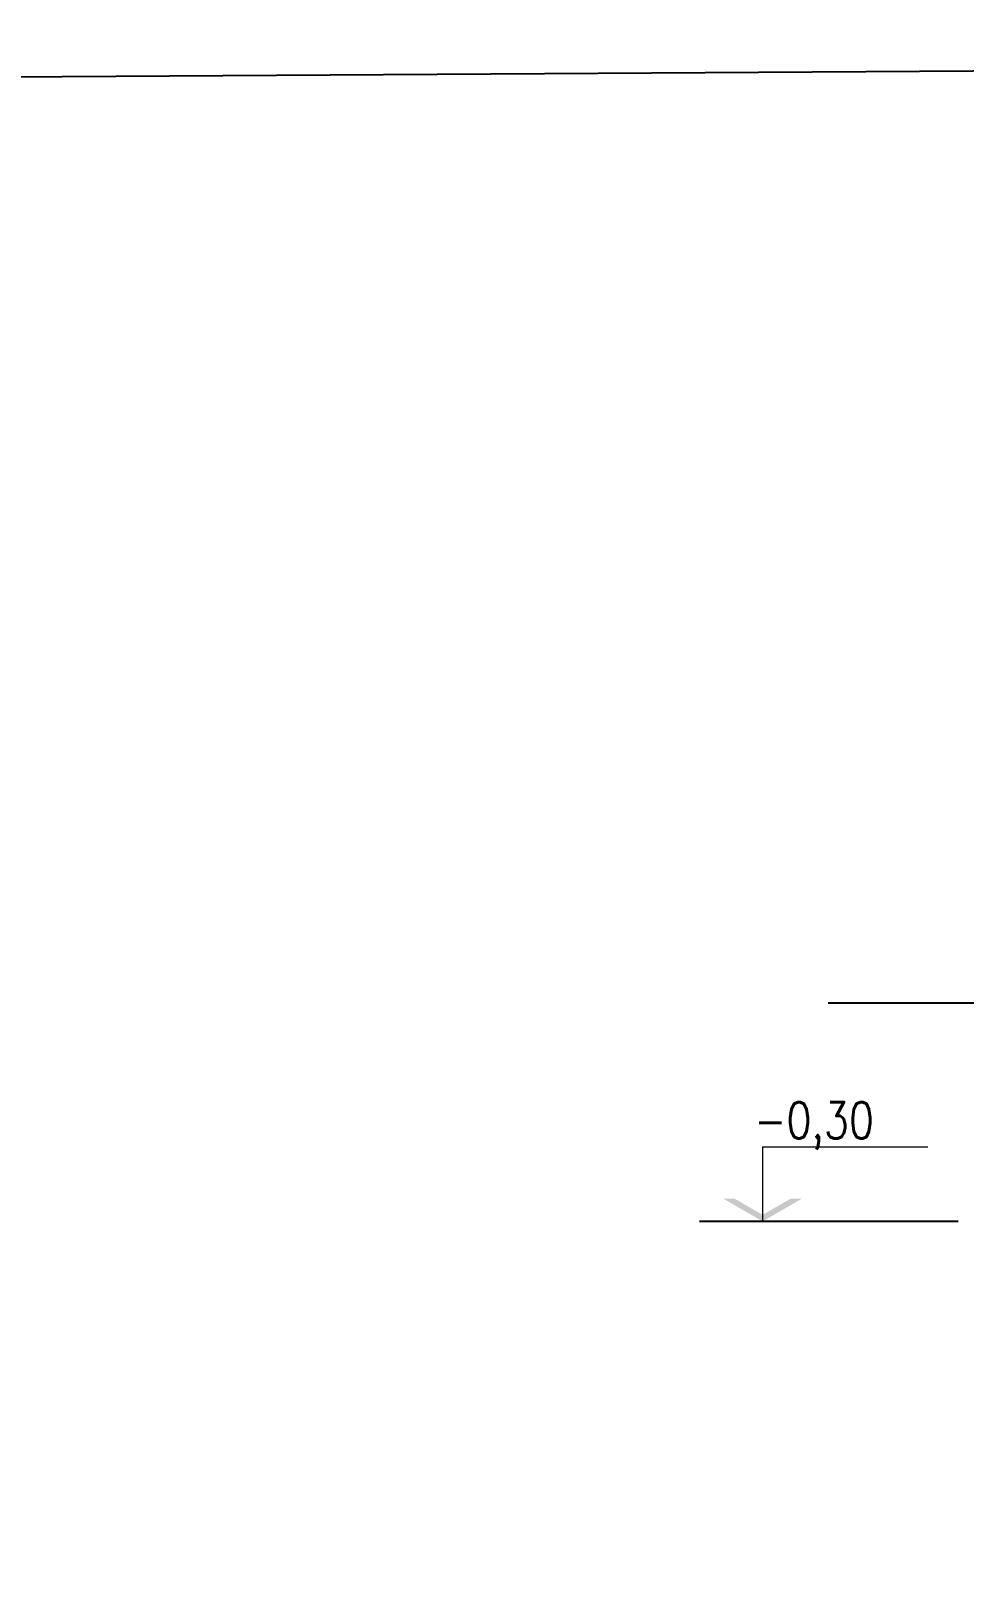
# Model space of a CAD drawing. Header units: millimetres. Extents: x 167 to 347, y -139 to 78.
# Drawn here: x 262.881 to 264.161, y -73.56 to -71.44 of the extents above; entities that cross this region are included whole.
import ezdxf
from ezdxf.enums import TextEntityAlignment as Align

# ---------------------------------------------------------------- set-up
doc = ezdxf.new("R2010")
doc.units = ezdxf.units.MM
doc.header["$LTSCALE"] = 0.1
doc.header["$MEASUREMENT"] = 0
doc.layers.add('00-COTAS', color=1, linetype='Continuous', lineweight=9)
doc.layers.add('FUNDACION', color=4, linetype='Continuous')
doc.styles.add('COTAS', font='ROMANS.shx', dxfattribs={"width": 0.7})

# ---------------------------------------------------------------- blocks, each defined once
blk = doc.blocks.new('niv')
at = {"linetype": 'ByBlock'}
blk.add_line((0, 0.3254), (0, 0), dxfattribs=at)
blk.add_line((0, 0.3254), (0.7204, 0.3254))
for points in [[(-0.1724, 0.0996), (-0.1232, 0.0996), (0, 0), (0, 0.0284)], [(0.1724, 0.0996), (0.1232, 0.0996), (0, 0), (0, 0.0284)]]:
    blk.add_solid(points)
at = {"style": 'COTAS', "width": 0.8}
blk.add_attdef('NIVEL', text='', height=0.1478, dxfattribs=at).set_placement((0.7126, 0.3816), align=Align.RIGHT)

msp = doc.modelspace()

# ---------------------------------------------------------------- linework, layer by layer
msp.add_lwpolyline([(259.761, -71.522), (272.997, -71.4395), (272.997, -75.4256), (259.761, -75.5081)], close=True)
at = {"layer": 'FUNDACION', "color": 1}
for p, q in [((263.9746, -72.7739), (265.3761, -72.7739)), ((264.1531, -73.0739), (263.7981, -73.0739))]:
    msp.add_line(p, q, dxfattribs=at)

# ---------------------------------------------------------------- block references
at = {"layer": '00-COTAS'}
ref = msp.add_blockref('niv', (263.8848, -73.0739), dxfattribs=dict(at, xscale=0.3150000000000546, yscale=0.3150000000000546, zscale=0.3150000000000546))
ref.add_attrib('NIVEL', '-0,30', dxfattribs={"color": 2, "height": 0.05, "style": 'COTAS', "width": 0.8}).set_placement((264.0376, -72.9601), align=Align.RIGHT)

doc.saveas('drawing.dxf')
